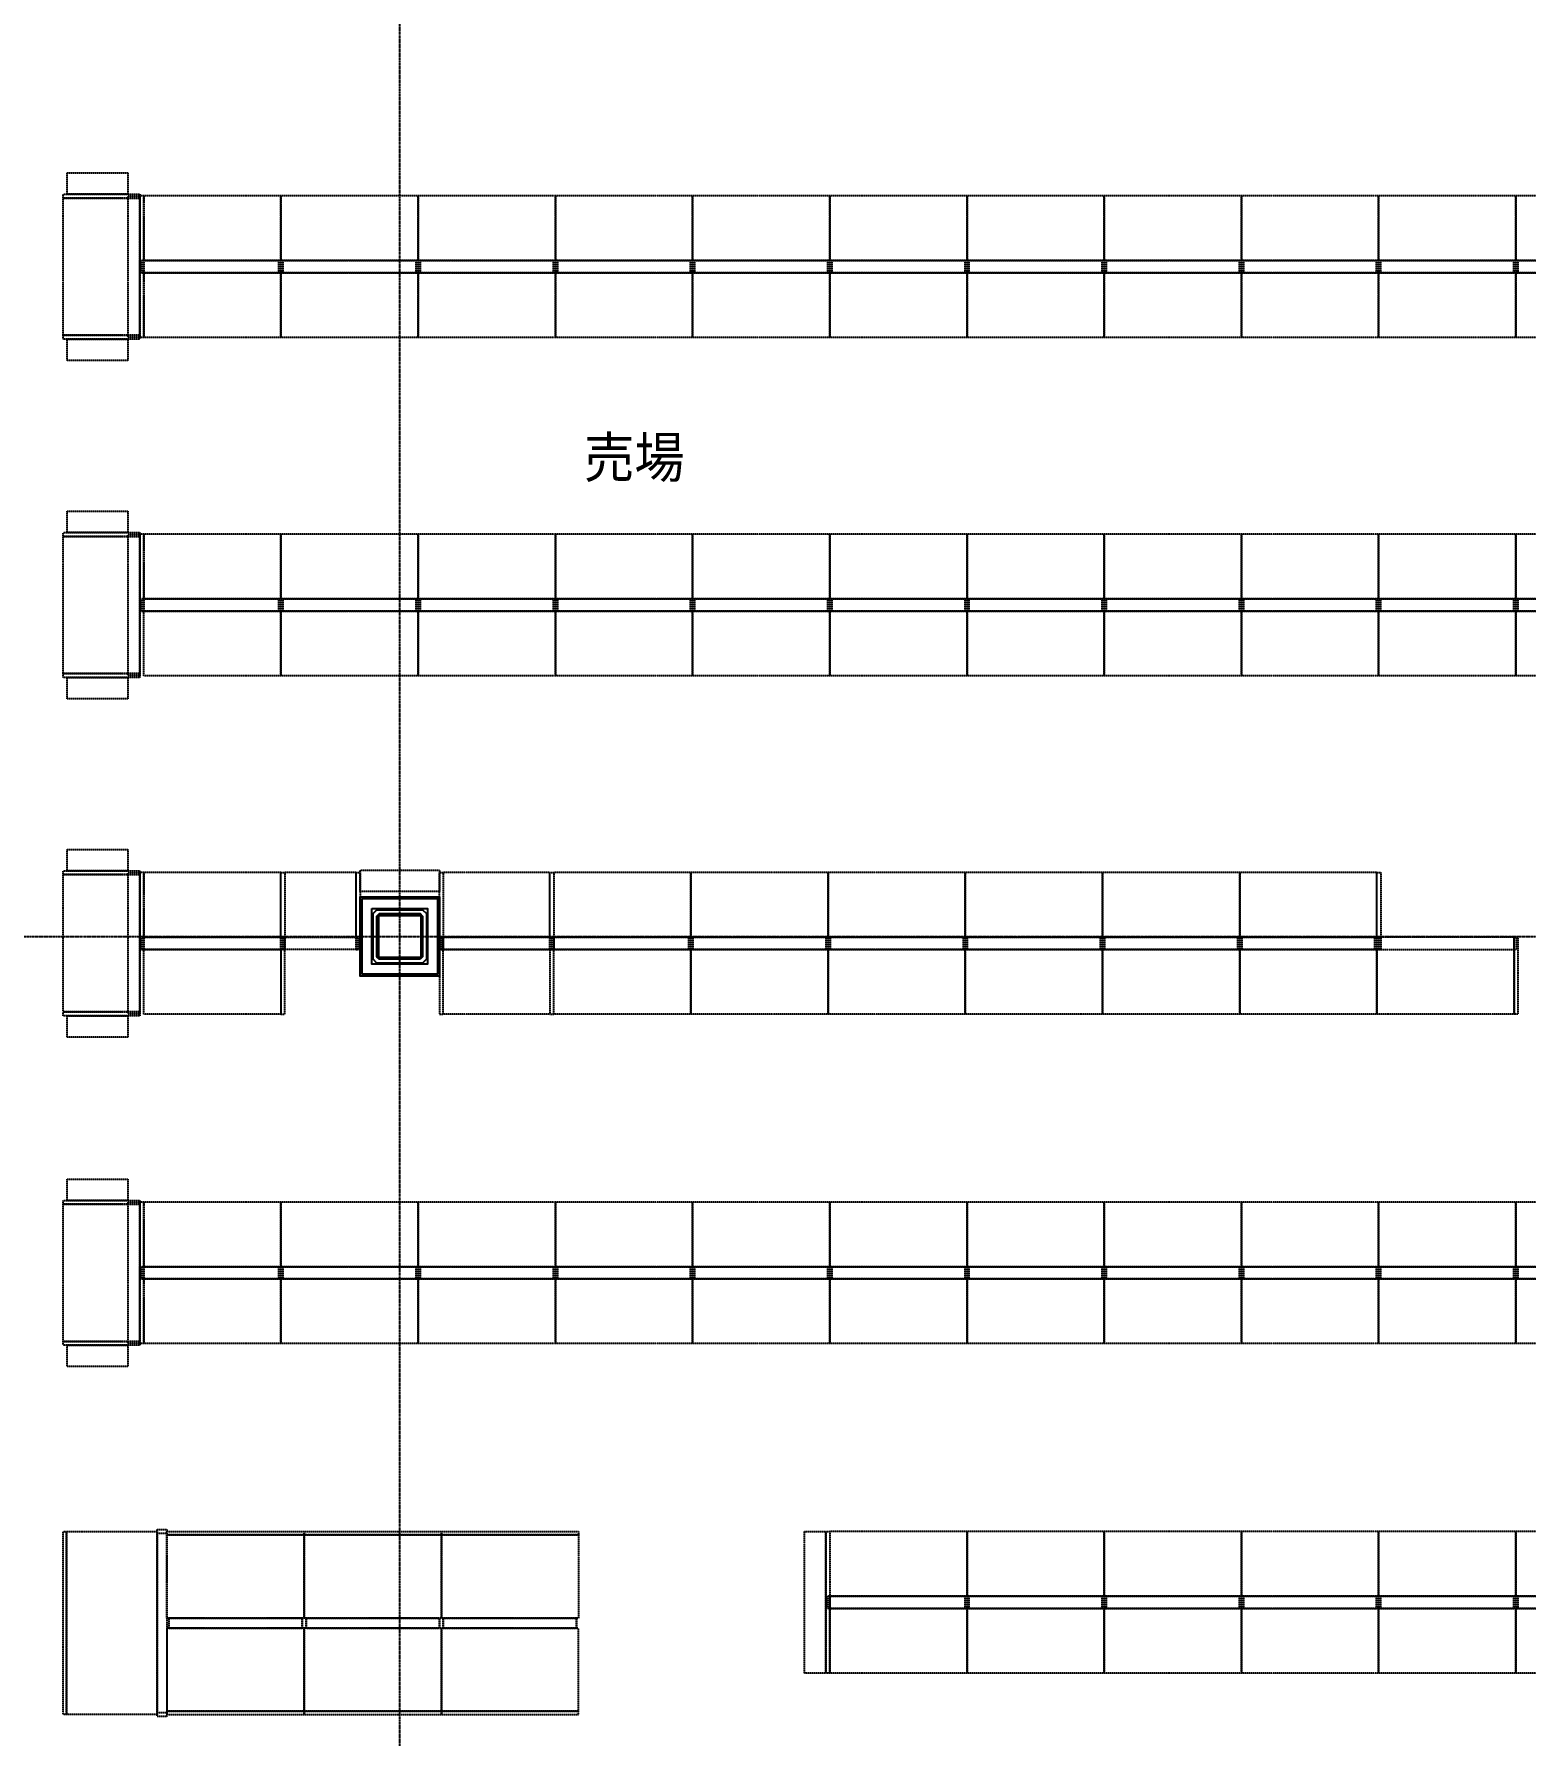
# Model space of a CAD drawing. Header units: millimetres. Extents: x 0 to 181737, y 0 to 59400.
# Drawn here: x 137601 to 147387, y 23582 to 34742 of the extents above; entities that cross this region are included whole.
import ezdxf
from ezdxf.enums import TextEntityAlignment as Align

# ---------------------------------------------------------------- set-up
doc = ezdxf.new("R2010")
doc.units = ezdxf.units.MM
doc.header["$LTSCALE"] = 0.2
for name, pattern in [('CENTER', [50.8, 31.75, -6.35, 6.35, -6.35]), ('HIDDEN', [9.525, 6.35, -3.175]), ('HIDDEN2', [0.1875, 0.125, -0.0625])]:
    doc.linetypes.add(name, pattern=pattern)
for name, color, linetype in [('A_室名', 8, 'Continuous'), ('A_建築', 8, 'Continuous'), ('A_建築（下図）', 8, 'Continuous'), ('A_建築（軽鉄下地）', 8, 'Continuous'), ('冷設', 8, 'HIDDEN')]:
    doc.layers.add(name, color=color, linetype=linetype)
doc.layers.add('A_通芯', color=8, linetype='CENTER', plot=False)
doc.styles.get("Standard").update_dxf_attribs({"font": 'simplex.shx', "width": 0.8, "bigfont": 'extfont2.shx'})

msp = doc.modelspace()

# ---------------------------------------------------------------- linework, layer by layer
at = {"layer": 'A_建築'}
for points in [[(139740, 29085), (140260, 29085), (140260, 28565), (139740, 28565)], [(139752.5, 29072.5), (140247.5, 29072.5), (140247.5, 28577.5), (139752.5, 28577.5)]]:
    msp.add_lwpolyline(points, close=True, dxfattribs=at)
at = {"layer": 'A_建築（下図）', "color": 8, "flags": 128}
msp.add_lwpolyline([(139850, 29000), (140150, 29000), (140175, 28975), (140175, 28675), (140150, 28650), (139850, 28650), (139825, 28675), (139825, 28975), (139850, 29000)], close=True, dxfattribs=at)
at = {"layer": 'A_建築（下図）', "color": 8, "linetype": 'Continuous', "flags": 128}
for points in [[(140133, 28675), (139867, 28675), (139850, 28692), (139850, 28958), (139867, 28975), (140133, 28975), (140150, 28958), (140150, 28692), (140133, 28675)], [(140133, 28687), (139867, 28687), (139862, 28692), (139862, 28958), (139867, 28963), (140133, 28963), (140138, 28958), (140138, 28692), (140133, 28687)]]:
    msp.add_lwpolyline(points, close=True, dxfattribs=at)
at = {"layer": 'A_建築（軽鉄下地）'}
msp.add_lwpolyline([(139817.5, 29007.5), (140182.5, 29007.5), (140182.5, 28642.5), (139817.5, 28642.5)], close=True, dxfattribs=at)
at = {"layer": 'A_通芯', "color": 8}
for points in [[(140000, 14565.35), (140000, 46450.31)], [(106118.42, 28825), (161724.97, 28825)]]:
    msp.add_lwpolyline(points, dxfattribs=at)
at = {"layer": '冷設', "color": 8, "linetype": 'HIDDEN2', "ltscale": 50}
for points in [[(137817.48, 33831.67), (138217.48, 33831.67), (138217.48, 33691.67), (137817.48, 33691.67)], [(137791.95, 33691.67), (138295.95, 33691.67), (138295.95, 33666.67), (137791.95, 33666.67)], [(137791.95, 33666.67), (138295.95, 33666.67), (138295.95, 32766.67), (137791.95, 32766.67)], [(138295.95, 33679.17), (138215.95, 33679.17), (138215.95, 32753.67), (138295.95, 32753.67)], [(138320.95, 33680.67), (138295.95, 33680.67), (138295.95, 33176.67), (138320.95, 33176.67)], [(139220.95, 33680.67), (138320.95, 33680.67), (138320.95, 33256.67), (139220.95, 33256.67)], [(140120.95, 33680.67), (139220.95, 33680.67), (139220.95, 33256.67), (140120.95, 33256.67)], [(141020.95, 33680.67), (140120.95, 33680.67), (140120.95, 33256.67), (141020.95, 33256.67)], [(141920.95, 33680.67), (141020.95, 33680.67), (141020.95, 33256.67), (141920.95, 33256.67)], [(142820.95, 33680.67), (141920.95, 33680.67), (141920.95, 33256.67), (142820.95, 33256.67)], [(143720.95, 33680.67), (142820.95, 33680.67), (142820.95, 33256.67), (143720.95, 33256.67)], [(144620.95, 33680.67), (143720.95, 33680.67), (143720.95, 33256.67), (144620.95, 33256.67)], [(145520.95, 33680.67), (144620.95, 33680.67), (144620.95, 33256.67), (145520.95, 33256.67)], [(146420.95, 33680.67), (145520.95, 33680.67), (145520.95, 33256.67), (146420.95, 33256.67)], [(147320.95, 33680.67), (146420.95, 33680.67), (146420.95, 33256.67), (147320.95, 33256.67)], [(148220.95, 33680.67), (147320.95, 33680.67), (147320.95, 33256.67), (148220.95, 33256.67)], [(138320.95, 32752.67), (138295.95, 32752.67), (138295.95, 33256.67), (138320.95, 33256.67)], [(138320.95, 33176.67), (138307.95, 33176.67), (138307.95, 33256.67), (138320.95, 33256.67)], [(138320.95, 33256.67), (138307.95, 33256.67), (138307.95, 33176.67), (138320.95, 33176.67)], [(139220.95, 33256.67), (138320.95, 33256.67), (138320.95, 33176.67), (139220.95, 33176.67)], [(139220.95, 33176.67), (138320.95, 33176.67), (138320.95, 33256.67), (139220.95, 33256.67)], [(139220.95, 32752.67), (138320.95, 32752.67), (138320.95, 33176.67), (139220.95, 33176.67)], [(139220.95, 33176.67), (139207.95, 33176.67), (139207.95, 33256.67), (139220.95, 33256.67)], [(139220.95, 33256.67), (139207.95, 33256.67), (139207.95, 33176.67), (139220.95, 33176.67)], [(139220.95, 33176.67), (139233.95, 33176.67), (139233.95, 33256.67), (139220.95, 33256.67)], [(139220.95, 33256.67), (139233.95, 33256.67), (139233.95, 33176.67), (139220.95, 33176.67)], [(140120.95, 33256.67), (139220.95, 33256.67), (139220.95, 33176.67), (140120.95, 33176.67)], [(140120.95, 33176.67), (139220.95, 33176.67), (139220.95, 33256.67), (140120.95, 33256.67)], [(140120.95, 32752.67), (139220.95, 32752.67), (139220.95, 33176.67), (140120.95, 33176.67)], [(140120.95, 33176.67), (140107.95, 33176.67), (140107.95, 33256.67), (140120.95, 33256.67)], [(140120.95, 33256.67), (140107.95, 33256.67), (140107.95, 33176.67), (140120.95, 33176.67)], [(141020.95, 33256.67), (140120.95, 33256.67), (140120.95, 33176.67), (141020.95, 33176.67)], [(140133.95, 33176.67), (140120.95, 33176.67), (140120.95, 33256.67), (140133.95, 33256.67)], [(141020.95, 33176.67), (140120.95, 33176.67), (140120.95, 33256.67), (141020.95, 33256.67)], [(140133.95, 33256.67), (140120.95, 33256.67), (140120.95, 33176.67), (140133.95, 33176.67)], [(141020.95, 32752.67), (140120.95, 32752.67), (140120.95, 33176.67), (141020.95, 33176.67)], [(141020.95, 33176.67), (141007.95, 33176.67), (141007.95, 33256.67), (141020.95, 33256.67)], [(141020.95, 33256.67), (141007.95, 33256.67), (141007.95, 33176.67), (141020.95, 33176.67)], [(141920.95, 33256.67), (141020.95, 33256.67), (141020.95, 33176.67), (141920.95, 33176.67)], [(141033.95, 33176.67), (141020.95, 33176.67), (141020.95, 33256.67), (141033.95, 33256.67)], [(141920.95, 33176.67), (141020.95, 33176.67), (141020.95, 33256.67), (141920.95, 33256.67)], [(141033.95, 33256.67), (141020.95, 33256.67), (141020.95, 33176.67), (141033.95, 33176.67)], [(141920.95, 32752.67), (141020.95, 32752.67), (141020.95, 33176.67), (141920.95, 33176.67)], [(141920.95, 33176.67), (141907.95, 33176.67), (141907.95, 33256.67), (141920.95, 33256.67)], [(141920.95, 33256.67), (141907.95, 33256.67), (141907.95, 33176.67), (141920.95, 33176.67)], [(141933.95, 33176.67), (141920.95, 33176.67), (141920.95, 33256.67), (141933.95, 33256.67)], [(141933.95, 33256.67), (141920.95, 33256.67), (141920.95, 33176.67), (141933.95, 33176.67)], [(142820.95, 33256.67), (141920.95, 33256.67), (141920.95, 33176.67), (142820.95, 33176.67)], [(142820.95, 33176.67), (141920.95, 33176.67), (141920.95, 33256.67), (142820.95, 33256.67)], [(142820.95, 32752.67), (141920.95, 32752.67), (141920.95, 33176.67), (142820.95, 33176.67)], [(142820.95, 33176.67), (142807.95, 33176.67), (142807.95, 33256.67), (142820.95, 33256.67)], [(142820.95, 33256.67), (142807.95, 33256.67), (142807.95, 33176.67), (142820.95, 33176.67)], [(143720.95, 33256.67), (142820.95, 33256.67), (142820.95, 33176.67), (143720.95, 33176.67)], [(142833.95, 33176.67), (142820.95, 33176.67), (142820.95, 33256.67), (142833.95, 33256.67)], [(143720.95, 33176.67), (142820.95, 33176.67), (142820.95, 33256.67), (143720.95, 33256.67)], [(142833.95, 33256.67), (142820.95, 33256.67), (142820.95, 33176.67), (142833.95, 33176.67)], [(143720.95, 32752.67), (142820.95, 32752.67), (142820.95, 33176.67), (143720.95, 33176.67)], [(143720.95, 33176.67), (143707.95, 33176.67), (143707.95, 33256.67), (143720.95, 33256.67)], [(143720.95, 33256.67), (143707.95, 33256.67), (143707.95, 33176.67), (143720.95, 33176.67)], [(144620.95, 33256.67), (143720.95, 33256.67), (143720.95, 33176.67), (144620.95, 33176.67)], [(143733.95, 33176.67), (143720.95, 33176.67), (143720.95, 33256.67), (143733.95, 33256.67)], [(144620.95, 33176.67), (143720.95, 33176.67), (143720.95, 33256.67), (144620.95, 33256.67)], [(143733.95, 33256.67), (143720.95, 33256.67), (143720.95, 33176.67), (143733.95, 33176.67)], [(144620.95, 32752.67), (143720.95, 32752.67), (143720.95, 33176.67), (144620.95, 33176.67)], [(144620.95, 33176.67), (144607.95, 33176.67), (144607.95, 33256.67), (144620.95, 33256.67)], [(144620.95, 33256.67), (144607.95, 33256.67), (144607.95, 33176.67), (144620.95, 33176.67)], [(144633.95, 33176.67), (144620.95, 33176.67), (144620.95, 33256.67), (144633.95, 33256.67)], [(144633.95, 33256.67), (144620.95, 33256.67), (144620.95, 33176.67), (144633.95, 33176.67)], [(145520.95, 33256.67), (144620.95, 33256.67), (144620.95, 33176.67), (145520.95, 33176.67)], [(145520.95, 33176.67), (144620.95, 33176.67), (144620.95, 33256.67), (145520.95, 33256.67)], [(145520.95, 32752.67), (144620.95, 32752.67), (144620.95, 33176.67), (145520.95, 33176.67)], [(145520.95, 33176.67), (145507.95, 33176.67), (145507.95, 33256.67), (145520.95, 33256.67)], [(145520.95, 33256.67), (145507.95, 33256.67), (145507.95, 33176.67), (145520.95, 33176.67)], [(146420.95, 33256.67), (145520.95, 33256.67), (145520.95, 33176.67), (146420.95, 33176.67)], [(145533.95, 33176.67), (145520.95, 33176.67), (145520.95, 33256.67), (145533.95, 33256.67)], [(146420.95, 33176.67), (145520.95, 33176.67), (145520.95, 33256.67), (146420.95, 33256.67)], [(145533.95, 33256.67), (145520.95, 33256.67), (145520.95, 33176.67), (145533.95, 33176.67)], [(146420.95, 32752.67), (145520.95, 32752.67), (145520.95, 33176.67), (146420.95, 33176.67)], [(146420.95, 33176.67), (146407.95, 33176.67), (146407.95, 33256.67), (146420.95, 33256.67)], [(146420.95, 33256.67), (146407.95, 33256.67), (146407.95, 33176.67), (146420.95, 33176.67)], [(147320.95, 33256.67), (146420.95, 33256.67), (146420.95, 33176.67), (147320.95, 33176.67)], [(146433.95, 33176.67), (146420.95, 33176.67), (146420.95, 33256.67), (146433.95, 33256.67)], [(147320.95, 33176.67), (146420.95, 33176.67), (146420.95, 33256.67), (147320.95, 33256.67)], [(146433.95, 33256.67), (146420.95, 33256.67), (146420.95, 33176.67), (146433.95, 33176.67)], [(147320.95, 32752.67), (146420.95, 32752.67), (146420.95, 33176.67), (147320.95, 33176.67)], [(147320.95, 33176.67), (147307.95, 33176.67), (147307.95, 33256.67), (147320.95, 33256.67)], [(147320.95, 33256.67), (147307.95, 33256.67), (147307.95, 33176.67), (147320.95, 33176.67)], [(147333.95, 33176.67), (147320.95, 33176.67), (147320.95, 33256.67), (147333.95, 33256.67)], [(147333.95, 33256.67), (147320.95, 33256.67), (147320.95, 33176.67), (147333.95, 33176.67)], [(148220.95, 33256.67), (147320.95, 33256.67), (147320.95, 33176.67), (148220.95, 33176.67)], [(148220.95, 33176.67), (147320.95, 33176.67), (147320.95, 33256.67), (148220.95, 33256.67)], [(148220.95, 32752.67), (147320.95, 32752.67), (147320.95, 33176.67), (148220.95, 33176.67)], [(138295.95, 32741.67), (137791.95, 32741.67), (137791.95, 32766.67), (138295.95, 32766.67)], [(137817.48, 32741.67), (138217.48, 32741.67), (138217.48, 32601.67), (137817.48, 32601.67)], [(137817.48, 31613.34), (138217.48, 31613.34), (138217.48, 31473.34), (137817.48, 31473.34)], [(137791.95, 31473.34), (138295.95, 31473.34), (138295.95, 31448.34), (137791.95, 31448.34)], [(137791.95, 31448.34), (138295.95, 31448.34), (138295.95, 30548.34), (137791.95, 30548.34)], [(138295.95, 31460.84), (138215.95, 31460.84), (138215.95, 30535.34), (138295.95, 30535.34)], [(138320.95, 31462.34), (138295.95, 31462.34), (138295.95, 30958.34), (138320.95, 30958.34)], [(139220.95, 31462.34), (138320.95, 31462.34), (138320.95, 31038.34), (139220.95, 31038.34)], [(140120.95, 31462.34), (139220.95, 31462.34), (139220.95, 31038.34), (140120.95, 31038.34)], [(141020.95, 31462.34), (140120.95, 31462.34), (140120.95, 31038.34), (141020.95, 31038.34)], [(141920.95, 31462.34), (141020.95, 31462.34), (141020.95, 31038.34), (141920.95, 31038.34)], [(142820.95, 31462.34), (141920.95, 31462.34), (141920.95, 31038.34), (142820.95, 31038.34)], [(143720.95, 31462.34), (142820.95, 31462.34), (142820.95, 31038.34), (143720.95, 31038.34)], [(144620.95, 31462.34), (143720.95, 31462.34), (143720.95, 31038.34), (144620.95, 31038.34)], [(145520.95, 31462.34), (144620.95, 31462.34), (144620.95, 31038.34), (145520.95, 31038.34)], [(146420.95, 31462.34), (145520.95, 31462.34), (145520.95, 31038.34), (146420.95, 31038.34)], [(147320.95, 31462.34), (146420.95, 31462.34), (146420.95, 31038.34), (147320.95, 31038.34)], [(148220.95, 31462.34), (147320.95, 31462.34), (147320.95, 31038.34), (148220.95, 31038.34)], [(138320.95, 30958.34), (138307.95, 30958.34), (138307.95, 31038.34), (138320.95, 31038.34)], [(138320.95, 31038.34), (138307.95, 31038.34), (138307.95, 30958.34), (138320.95, 30958.34)], [(139220.95, 31038.34), (138320.95, 31038.34), (138320.95, 30958.34), (139220.95, 30958.34)], [(139220.95, 30958.34), (138320.95, 30958.34), (138320.95, 31038.34), (139220.95, 31038.34)], [(139220.95, 30958.34), (139207.95, 30958.34), (139207.95, 31038.34), (139220.95, 31038.34)], [(139220.95, 31038.34), (139207.95, 31038.34), (139207.95, 30958.34), (139220.95, 30958.34)], [(139220.95, 30958.34), (139233.95, 30958.34), (139233.95, 31038.34), (139220.95, 31038.34)], [(139220.95, 31038.34), (139233.95, 31038.34), (139233.95, 30958.34), (139220.95, 30958.34)], [(140120.95, 31038.34), (139220.95, 31038.34), (139220.95, 30958.34), (140120.95, 30958.34)], [(140120.95, 30958.34), (139220.95, 30958.34), (139220.95, 31038.34), (140120.95, 31038.34)], [(140120.95, 30958.34), (140107.95, 30958.34), (140107.95, 31038.34), (140120.95, 31038.34)], [(140120.95, 31038.34), (140107.95, 31038.34), (140107.95, 30958.34), (140120.95, 30958.34)], [(141020.95, 31038.34), (140120.95, 31038.34), (140120.95, 30958.34), (141020.95, 30958.34)], [(140133.95, 30958.34), (140120.95, 30958.34), (140120.95, 31038.34), (140133.95, 31038.34)], [(141020.95, 30958.34), (140120.95, 30958.34), (140120.95, 31038.34), (141020.95, 31038.34)], [(140133.95, 31038.34), (140120.95, 31038.34), (140120.95, 30958.34), (140133.95, 30958.34)], [(141020.95, 30958.34), (141007.95, 30958.34), (141007.95, 31038.34), (141020.95, 31038.34)], [(141020.95, 31038.34), (141007.95, 31038.34), (141007.95, 30958.34), (141020.95, 30958.34)], [(141920.95, 31038.34), (141020.95, 31038.34), (141020.95, 30958.34), (141920.95, 30958.34)], [(141033.95, 30958.34), (141020.95, 30958.34), (141020.95, 31038.34), (141033.95, 31038.34)], [(141920.95, 30958.34), (141020.95, 30958.34), (141020.95, 31038.34), (141920.95, 31038.34)], [(141033.95, 31038.34), (141020.95, 31038.34), (141020.95, 30958.34), (141033.95, 30958.34)], [(141920.95, 30958.34), (141907.95, 30958.34), (141907.95, 31038.34), (141920.95, 31038.34)], [(141920.95, 31038.34), (141907.95, 31038.34), (141907.95, 30958.34), (141920.95, 30958.34)], [(141933.95, 30958.34), (141920.95, 30958.34), (141920.95, 31038.34), (141933.95, 31038.34)], [(141933.95, 31038.34), (141920.95, 31038.34), (141920.95, 30958.34), (141933.95, 30958.34)], [(142820.95, 31038.34), (141920.95, 31038.34), (141920.95, 30958.34), (142820.95, 30958.34)], [(142820.95, 30958.34), (141920.95, 30958.34), (141920.95, 31038.34), (142820.95, 31038.34)], [(142820.95, 30958.34), (142807.95, 30958.34), (142807.95, 31038.34), (142820.95, 31038.34)], [(142820.95, 31038.34), (142807.95, 31038.34), (142807.95, 30958.34), (142820.95, 30958.34)], [(143720.95, 31038.34), (142820.95, 31038.34), (142820.95, 30958.34), (143720.95, 30958.34)], [(142833.95, 30958.34), (142820.95, 30958.34), (142820.95, 31038.34), (142833.95, 31038.34)], [(143720.95, 30958.34), (142820.95, 30958.34), (142820.95, 31038.34), (143720.95, 31038.34)], [(142833.95, 31038.34), (142820.95, 31038.34), (142820.95, 30958.34), (142833.95, 30958.34)], [(143720.95, 30958.34), (143707.95, 30958.34), (143707.95, 31038.34), (143720.95, 31038.34)], [(143720.95, 31038.34), (143707.95, 31038.34), (143707.95, 30958.34), (143720.95, 30958.34)], [(144620.95, 31038.34), (143720.95, 31038.34), (143720.95, 30958.34), (144620.95, 30958.34)], [(143733.95, 30958.34), (143720.95, 30958.34), (143720.95, 31038.34), (143733.95, 31038.34)], [(144620.95, 30958.34), (143720.95, 30958.34), (143720.95, 31038.34), (144620.95, 31038.34)], [(143733.95, 31038.34), (143720.95, 31038.34), (143720.95, 30958.34), (143733.95, 30958.34)], [(144620.95, 30958.34), (144607.95, 30958.34), (144607.95, 31038.34), (144620.95, 31038.34)], [(144620.95, 31038.34), (144607.95, 31038.34), (144607.95, 30958.34), (144620.95, 30958.34)], [(144633.95, 30958.34), (144620.95, 30958.34), (144620.95, 31038.34), (144633.95, 31038.34)], [(144633.95, 31038.34), (144620.95, 31038.34), (144620.95, 30958.34), (144633.95, 30958.34)], [(145520.95, 31038.34), (144620.95, 31038.34), (144620.95, 30958.34), (145520.95, 30958.34)], [(145520.95, 30958.34), (144620.95, 30958.34), (144620.95, 31038.34), (145520.95, 31038.34)], [(145520.95, 30958.34), (145507.95, 30958.34), (145507.95, 31038.34), (145520.95, 31038.34)], [(145520.95, 31038.34), (145507.95, 31038.34), (145507.95, 30958.34), (145520.95, 30958.34)], [(146420.95, 31038.34), (145520.95, 31038.34), (145520.95, 30958.34), (146420.95, 30958.34)], [(145533.95, 30958.34), (145520.95, 30958.34), (145520.95, 31038.34), (145533.95, 31038.34)], [(146420.95, 30958.34), (145520.95, 30958.34), (145520.95, 31038.34), (146420.95, 31038.34)], [(145533.95, 31038.34), (145520.95, 31038.34), (145520.95, 30958.34), (145533.95, 30958.34)], [(146420.95, 30958.34), (146407.95, 30958.34), (146407.95, 31038.34), (146420.95, 31038.34)], [(146420.95, 31038.34), (146407.95, 31038.34), (146407.95, 30958.34), (146420.95, 30958.34)], [(147320.95, 31038.34), (146420.95, 31038.34), (146420.95, 30958.34), (147320.95, 30958.34)], [(146433.95, 30958.34), (146420.95, 30958.34), (146420.95, 31038.34), (146433.95, 31038.34)], [(147320.95, 30958.34), (146420.95, 30958.34), (146420.95, 31038.34), (147320.95, 31038.34)], [(146433.95, 31038.34), (146420.95, 31038.34), (146420.95, 30958.34), (146433.95, 30958.34)], [(147320.95, 30958.34), (147307.95, 30958.34), (147307.95, 31038.34), (147320.95, 31038.34)], [(147320.95, 31038.34), (147307.95, 31038.34), (147307.95, 30958.34), (147320.95, 30958.34)], [(147333.95, 30958.34), (147320.95, 30958.34), (147320.95, 31038.34), (147333.95, 31038.34)], [(147333.95, 31038.34), (147320.95, 31038.34), (147320.95, 30958.34), (147333.95, 30958.34)], [(148220.95, 31038.34), (147320.95, 31038.34), (147320.95, 30958.34), (148220.95, 30958.34)], [(148220.95, 30958.34), (147320.95, 30958.34), (147320.95, 31038.34), (148220.95, 31038.34)], [(139220.95, 30534.34), (138320.95, 30534.34), (138320.95, 30958.34), (139220.95, 30958.34)], [(140120.95, 30534.34), (139220.95, 30534.34), (139220.95, 30958.34), (140120.95, 30958.34)], [(141020.95, 30534.34), (140120.95, 30534.34), (140120.95, 30958.34), (141020.95, 30958.34)], [(141920.95, 30534.34), (141020.95, 30534.34), (141020.95, 30958.34), (141920.95, 30958.34)], [(142820.95, 30534.34), (141920.95, 30534.34), (141920.95, 30958.34), (142820.95, 30958.34)], [(143720.95, 30534.34), (142820.95, 30534.34), (142820.95, 30958.34), (143720.95, 30958.34)], [(144620.95, 30534.34), (143720.95, 30534.34), (143720.95, 30958.34), (144620.95, 30958.34)], [(145520.95, 30534.34), (144620.95, 30534.34), (144620.95, 30958.34), (145520.95, 30958.34)], [(146420.95, 30534.34), (145520.95, 30534.34), (145520.95, 30958.34), (146420.95, 30958.34)], [(147320.95, 30534.34), (146420.95, 30534.34), (146420.95, 30958.34), (147320.95, 30958.34)], [(148220.95, 30534.34), (147320.95, 30534.34), (147320.95, 30958.34), (148220.95, 30958.34)], [(138295.95, 30523.34), (137791.95, 30523.34), (137791.95, 30548.34), (138295.95, 30548.34)], [(137817.48, 30523.34), (138217.48, 30523.34), (138217.48, 30383.34), (137817.48, 30383.34)], [(137817.48, 29395), (138217.48, 29395), (138217.48, 29255), (137817.48, 29255)], [(137791.95, 29255), (138295.95, 29255), (138295.95, 29230), (137791.95, 29230)], [(138295.95, 29242.5), (138215.95, 29242.5), (138215.95, 28317), (138295.95, 28317)], [(138320.95, 29244), (138295.95, 29244), (138295.95, 28740), (138320.95, 28740)], [(139220.95, 29244), (138320.95, 29244), (138320.95, 28820), (139220.95, 28820)], [(139220.95, 29244), (139245.95, 29244), (139245.95, 28740), (139220.95, 28740)], [(139714.98, 29244), (139245.95, 29244), (139245.95, 28820), (139714.98, 28820)], [(139714.98, 29244), (139739.98, 29244), (139739.98, 28740), (139714.98, 28740)], [(139739.98, 29259.99), (140259.97, 29259.99), (140259.97, 29119.99), (139739.98, 29119.99)], [(140259.97, 29244), (140284.97, 29244), (140284.97, 28740), (140259.97, 28740)], [(140984.97, 29244), (140284.97, 29244), (140284.97, 28820), (140984.97, 28820)], [(140984.97, 29244), (141009.97, 29244), (141009.97, 28740), (140984.97, 28740)], [(141909.97, 29244), (141009.97, 29244), (141009.97, 28820), (141909.97, 28820)], [(142809.97, 29244), (141909.97, 29244), (141909.97, 28820), (142809.97, 28820)], [(143709.97, 29244), (142809.97, 29244), (142809.97, 28820), (143709.97, 28820)], [(144609.97, 29244), (143709.97, 29244), (143709.97, 28820), (144609.97, 28820)], [(145509.97, 29244), (144609.97, 29244), (144609.97, 28820), (145509.97, 28820)], [(146409.97, 29244), (145509.97, 29244), (145509.97, 28820), (146409.97, 28820)], [(146409.97, 29244), (146434.97, 29244), (146434.97, 28740), (146409.97, 28740)], [(137791.95, 29230), (138295.95, 29230), (138295.95, 28330), (137791.95, 28330)], [(138320.95, 28740), (138307.95, 28740), (138307.95, 28820), (138320.95, 28820)], [(138320.95, 28820), (138307.95, 28820), (138307.95, 28740), (138320.95, 28740)], [(139220.95, 28820), (138320.95, 28820), (138320.95, 28740), (139220.95, 28740)], [(139220.95, 28740), (138320.95, 28740), (138320.95, 28820), (139220.95, 28820)], [(139245.95, 28820), (139220.95, 28820), (139220.95, 28316), (139245.95, 28316)], [(139233.95, 28740), (139220.95, 28740), (139220.95, 28820), (139233.95, 28820)], [(139233.95, 28820), (139220.95, 28820), (139220.95, 28740), (139233.95, 28740)], [(139245.95, 28820), (139232.95, 28820), (139232.95, 28740), (139245.95, 28740)], [(139714.98, 28740), (139245.95, 28740), (139245.95, 28820), (139714.98, 28820)], [(139727.98, 28820), (139714.98, 28820), (139714.98, 28740), (139727.98, 28740)], [(140259.97, 28316), (140284.97, 28316), (140284.97, 28820), (140259.97, 28820)], [(140284.97, 28820), (140271.97, 28820), (140271.97, 28740), (140284.97, 28740)], [(140284.97, 28740), (140271.97, 28740), (140271.97, 28820), (140284.97, 28820)], [(140984.97, 28740), (140284.97, 28740), (140284.97, 28820), (140984.97, 28820)], [(140984.97, 28820), (140284.97, 28820), (140284.97, 28740), (140984.97, 28740)], [(140997.97, 28820), (140984.97, 28820), (140984.97, 28740), (140997.97, 28740)], [(140997.97, 28740), (140984.97, 28740), (140984.97, 28820), (140997.97, 28820)], [(141009.97, 28820), (140996.97, 28820), (140996.97, 28740), (141009.97, 28740)], [(141009.97, 28740), (140996.97, 28740), (140996.97, 28820), (141009.97, 28820)], [(141909.97, 28740), (141009.97, 28740), (141009.97, 28820), (141909.97, 28820)], [(141909.97, 28820), (141009.97, 28820), (141009.97, 28740), (141909.97, 28740)], [(141909.97, 28820), (141896.97, 28820), (141896.97, 28740), (141909.97, 28740)], [(141909.97, 28740), (141896.97, 28740), (141896.97, 28820), (141909.97, 28820)], [(142809.97, 28740), (141909.97, 28740), (141909.97, 28820), (142809.97, 28820)], [(141922.97, 28820), (141909.97, 28820), (141909.97, 28740), (141922.97, 28740)], [(142809.97, 28820), (141909.97, 28820), (141909.97, 28740), (142809.97, 28740)], [(141922.97, 28740), (141909.97, 28740), (141909.97, 28820), (141922.97, 28820)], [(142809.97, 28820), (142796.97, 28820), (142796.97, 28740), (142809.97, 28740)], [(142809.97, 28740), (142796.97, 28740), (142796.97, 28820), (142809.97, 28820)], [(143709.97, 28740), (142809.97, 28740), (142809.97, 28820), (143709.97, 28820)], [(142822.97, 28820), (142809.97, 28820), (142809.97, 28740), (142822.97, 28740)], [(143709.97, 28820), (142809.97, 28820), (142809.97, 28740), (143709.97, 28740)], [(142822.97, 28740), (142809.97, 28740), (142809.97, 28820), (142822.97, 28820)], [(143709.97, 28820), (143696.97, 28820), (143696.97, 28740), (143709.97, 28740)], [(143709.97, 28740), (143696.97, 28740), (143696.97, 28820), (143709.97, 28820)], [(144609.97, 28740), (143709.97, 28740), (143709.97, 28820), (144609.97, 28820)], [(143722.97, 28820), (143709.97, 28820), (143709.97, 28740), (143722.97, 28740)], [(144609.97, 28820), (143709.97, 28820), (143709.97, 28740), (144609.97, 28740)], [(143722.97, 28740), (143709.97, 28740), (143709.97, 28820), (143722.97, 28820)], [(144609.97, 28820), (144596.97, 28820), (144596.97, 28740), (144609.97, 28740)], [(144609.97, 28740), (144596.97, 28740), (144596.97, 28820), (144609.97, 28820)], [(145509.97, 28740), (144609.97, 28740), (144609.97, 28820), (145509.97, 28820)], [(144622.97, 28820), (144609.97, 28820), (144609.97, 28740), (144622.97, 28740)], [(145509.97, 28820), (144609.97, 28820), (144609.97, 28740), (145509.97, 28740)], [(144622.97, 28740), (144609.97, 28740), (144609.97, 28820), (144622.97, 28820)], [(145509.97, 28820), (145496.97, 28820), (145496.97, 28740), (145509.97, 28740)], [(145509.97, 28740), (145496.97, 28740), (145496.97, 28820), (145509.97, 28820)], [(146409.97, 28740), (145509.97, 28740), (145509.97, 28820), (146409.97, 28820)], [(145522.97, 28820), (145509.97, 28820), (145509.97, 28740), (145522.97, 28740)], [(146409.97, 28820), (145509.97, 28820), (145509.97, 28740), (146409.97, 28740)], [(145522.97, 28740), (145509.97, 28740), (145509.97, 28820), (145522.97, 28820)], [(146409.97, 28740), (146396.97, 28740), (146396.97, 28820), (146409.97, 28820)], [(146422.97, 28820), (146409.97, 28820), (146409.97, 28740), (146422.97, 28740)], [(146422.97, 28740), (146409.97, 28740), (146409.97, 28820), (146422.97, 28820)], [(147309.97, 28820), (146409.97, 28820), (146409.97, 28740), (147309.97, 28740)], [(147322.97, 28740), (147309.97, 28740), (147309.97, 28820), (147322.97, 28820)], [(147309.97, 28820), (147334.97, 28820), (147334.97, 28316), (147309.97, 28316)], [(139220.95, 28316), (138320.95, 28316), (138320.95, 28740), (139220.95, 28740)], [(140984.97, 28316), (140284.97, 28316), (140284.97, 28740), (140984.97, 28740)], [(141009.97, 28740), (140984.97, 28740), (140984.97, 28316), (141009.97, 28316)], [(141909.97, 28316), (141009.97, 28316), (141009.97, 28740), (141909.97, 28740)], [(142809.97, 28316), (141909.97, 28316), (141909.97, 28740), (142809.97, 28740)], [(143709.97, 28316), (142809.97, 28316), (142809.97, 28740), (143709.97, 28740)], [(144609.97, 28316), (143709.97, 28316), (143709.97, 28740), (144609.97, 28740)], [(145509.97, 28316), (144609.97, 28316), (144609.97, 28740), (145509.97, 28740)], [(146409.97, 28316), (145509.97, 28316), (145509.97, 28740), (146409.97, 28740)], [(147309.97, 28316), (146409.97, 28316), (146409.97, 28740), (147309.97, 28740)], [(138295.95, 28305), (137791.95, 28305), (137791.95, 28330), (138295.95, 28330)], [(137817.48, 28305), (138217.48, 28305), (138217.48, 28165), (137817.48, 28165)], [(137817.48, 27234), (138217.48, 27234), (138217.48, 27094), (137817.48, 27094)], [(137791.95, 27094), (138295.95, 27094), (138295.95, 27069), (137791.95, 27069)], [(137791.95, 27069), (138295.95, 27069), (138295.95, 26169), (137791.95, 26169)], [(138295.95, 27081.5), (138215.95, 27081.5), (138215.95, 26156), (138295.95, 26156)], [(138320.95, 27083), (138295.95, 27083), (138295.95, 26579), (138320.95, 26579)], [(139220.95, 27083), (138320.95, 27083), (138320.95, 26659), (139220.95, 26659)], [(140120.95, 27083), (139220.95, 27083), (139220.95, 26659), (140120.95, 26659)], [(141020.95, 27083), (140120.95, 27083), (140120.95, 26659), (141020.95, 26659)], [(141920.95, 27083), (141020.95, 27083), (141020.95, 26659), (141920.95, 26659)], [(142820.95, 27083), (141920.95, 27083), (141920.95, 26659), (142820.95, 26659)], [(143720.95, 27083), (142820.95, 27083), (142820.95, 26659), (143720.95, 26659)], [(144620.95, 27083), (143720.95, 27083), (143720.95, 26659), (144620.95, 26659)], [(145520.95, 27083), (144620.95, 27083), (144620.95, 26659), (145520.95, 26659)], [(146420.95, 27083), (145520.95, 27083), (145520.95, 26659), (146420.95, 26659)], [(147320.95, 27083), (146420.95, 27083), (146420.95, 26659), (147320.95, 26659)], [(148220.95, 27083), (147320.95, 27083), (147320.95, 26659), (148220.95, 26659)], [(138320.95, 26155), (138295.95, 26155), (138295.95, 26659), (138320.95, 26659)], [(138320.95, 26579), (138307.95, 26579), (138307.95, 26659), (138320.95, 26659)], [(138320.95, 26659), (138307.95, 26659), (138307.95, 26579), (138320.95, 26579)], [(139220.95, 26659), (138320.95, 26659), (138320.95, 26579), (139220.95, 26579)], [(139220.95, 26579), (138320.95, 26579), (138320.95, 26659), (139220.95, 26659)], [(139220.95, 26155), (138320.95, 26155), (138320.95, 26579), (139220.95, 26579)], [(139220.95, 26579), (139207.95, 26579), (139207.95, 26659), (139220.95, 26659)], [(139220.95, 26659), (139207.95, 26659), (139207.95, 26579), (139220.95, 26579)], [(139220.95, 26579), (139233.95, 26579), (139233.95, 26659), (139220.95, 26659)], [(139220.95, 26659), (139233.95, 26659), (139233.95, 26579), (139220.95, 26579)], [(140120.95, 26659), (139220.95, 26659), (139220.95, 26579), (140120.95, 26579)], [(140120.95, 26579), (139220.95, 26579), (139220.95, 26659), (140120.95, 26659)], [(140120.95, 26155), (139220.95, 26155), (139220.95, 26579), (140120.95, 26579)], [(140120.95, 26579), (140107.95, 26579), (140107.95, 26659), (140120.95, 26659)], [(140120.95, 26659), (140107.95, 26659), (140107.95, 26579), (140120.95, 26579)], [(141020.95, 26659), (140120.95, 26659), (140120.95, 26579), (141020.95, 26579)], [(140133.95, 26579), (140120.95, 26579), (140120.95, 26659), (140133.95, 26659)], [(141020.95, 26579), (140120.95, 26579), (140120.95, 26659), (141020.95, 26659)], [(140133.95, 26659), (140120.95, 26659), (140120.95, 26579), (140133.95, 26579)], [(141020.95, 26155), (140120.95, 26155), (140120.95, 26579), (141020.95, 26579)], [(141020.95, 26579), (141007.95, 26579), (141007.95, 26659), (141020.95, 26659)], [(141020.95, 26659), (141007.95, 26659), (141007.95, 26579), (141020.95, 26579)], [(141920.95, 26659), (141020.95, 26659), (141020.95, 26579), (141920.95, 26579)], [(141033.95, 26579), (141020.95, 26579), (141020.95, 26659), (141033.95, 26659)], [(141920.95, 26579), (141020.95, 26579), (141020.95, 26659), (141920.95, 26659)], [(141033.95, 26659), (141020.95, 26659), (141020.95, 26579), (141033.95, 26579)], [(141920.95, 26155), (141020.95, 26155), (141020.95, 26579), (141920.95, 26579)], [(141920.95, 26579), (141907.95, 26579), (141907.95, 26659), (141920.95, 26659)], [(141920.95, 26659), (141907.95, 26659), (141907.95, 26579), (141920.95, 26579)], [(141933.95, 26579), (141920.95, 26579), (141920.95, 26659), (141933.95, 26659)], [(141933.95, 26659), (141920.95, 26659), (141920.95, 26579), (141933.95, 26579)], [(142820.95, 26659), (141920.95, 26659), (141920.95, 26579), (142820.95, 26579)], [(142820.95, 26579), (141920.95, 26579), (141920.95, 26659), (142820.95, 26659)], [(142820.95, 26155), (141920.95, 26155), (141920.95, 26579), (142820.95, 26579)], [(142820.95, 26579), (142807.95, 26579), (142807.95, 26659), (142820.95, 26659)], [(142820.95, 26659), (142807.95, 26659), (142807.95, 26579), (142820.95, 26579)], [(143720.95, 26659), (142820.95, 26659), (142820.95, 26579), (143720.95, 26579)], [(142833.95, 26579), (142820.95, 26579), (142820.95, 26659), (142833.95, 26659)], [(143720.95, 26579), (142820.95, 26579), (142820.95, 26659), (143720.95, 26659)], [(142833.95, 26659), (142820.95, 26659), (142820.95, 26579), (142833.95, 26579)], [(143720.95, 26155), (142820.95, 26155), (142820.95, 26579), (143720.95, 26579)], [(143720.95, 26579), (143707.95, 26579), (143707.95, 26659), (143720.95, 26659)], [(143720.95, 26659), (143707.95, 26659), (143707.95, 26579), (143720.95, 26579)], [(144620.95, 26659), (143720.95, 26659), (143720.95, 26579), (144620.95, 26579)], [(143733.95, 26579), (143720.95, 26579), (143720.95, 26659), (143733.95, 26659)], [(144620.95, 26579), (143720.95, 26579), (143720.95, 26659), (144620.95, 26659)], [(143733.95, 26659), (143720.95, 26659), (143720.95, 26579), (143733.95, 26579)], [(144620.95, 26155), (143720.95, 26155), (143720.95, 26579), (144620.95, 26579)], [(144620.95, 26579), (144607.95, 26579), (144607.95, 26659), (144620.95, 26659)], [(144620.95, 26659), (144607.95, 26659), (144607.95, 26579), (144620.95, 26579)], [(144633.95, 26579), (144620.95, 26579), (144620.95, 26659), (144633.95, 26659)], [(144633.95, 26659), (144620.95, 26659), (144620.95, 26579), (144633.95, 26579)], [(145520.95, 26659), (144620.95, 26659), (144620.95, 26579), (145520.95, 26579)], [(145520.95, 26579), (144620.95, 26579), (144620.95, 26659), (145520.95, 26659)], [(145520.95, 26155), (144620.95, 26155), (144620.95, 26579), (145520.95, 26579)], [(145520.95, 26579), (145507.95, 26579), (145507.95, 26659), (145520.95, 26659)], [(145520.95, 26659), (145507.95, 26659), (145507.95, 26579), (145520.95, 26579)], [(146420.95, 26659), (145520.95, 26659), (145520.95, 26579), (146420.95, 26579)], [(145533.95, 26579), (145520.95, 26579), (145520.95, 26659), (145533.95, 26659)], [(146420.95, 26579), (145520.95, 26579), (145520.95, 26659), (146420.95, 26659)], [(145533.95, 26659), (145520.95, 26659), (145520.95, 26579), (145533.95, 26579)], [(146420.95, 26155), (145520.95, 26155), (145520.95, 26579), (146420.95, 26579)], [(146420.95, 26579), (146407.95, 26579), (146407.95, 26659), (146420.95, 26659)], [(146420.95, 26659), (146407.95, 26659), (146407.95, 26579), (146420.95, 26579)], [(147320.95, 26659), (146420.95, 26659), (146420.95, 26579), (147320.95, 26579)], [(146433.95, 26579), (146420.95, 26579), (146420.95, 26659), (146433.95, 26659)], [(147320.95, 26579), (146420.95, 26579), (146420.95, 26659), (147320.95, 26659)], [(146433.95, 26659), (146420.95, 26659), (146420.95, 26579), (146433.95, 26579)], [(147320.95, 26155), (146420.95, 26155), (146420.95, 26579), (147320.95, 26579)], [(147320.95, 26579), (147307.95, 26579), (147307.95, 26659), (147320.95, 26659)], [(147320.95, 26659), (147307.95, 26659), (147307.95, 26579), (147320.95, 26579)], [(147333.95, 26579), (147320.95, 26579), (147320.95, 26659), (147333.95, 26659)], [(147333.95, 26659), (147320.95, 26659), (147320.95, 26579), (147333.95, 26579)], [(148220.95, 26659), (147320.95, 26659), (147320.95, 26579), (148220.95, 26579)], [(148220.95, 26579), (147320.95, 26579), (147320.95, 26659), (148220.95, 26659)], [(148220.95, 26155), (147320.95, 26155), (147320.95, 26579), (148220.95, 26579)], [(138295.95, 26144), (137791.95, 26144), (137791.95, 26169), (138295.95, 26169)], [(137817.48, 26144), (138217.48, 26144), (138217.48, 26004), (137817.48, 26004)], [(137791.95, 24922), (137813.95, 24922), (137813.95, 23722), (137791.95, 23722)], [(137813.95, 24922), (138407.95, 24922), (138407.95, 23722), (137813.95, 23722)], [(138407.95, 24935), (138472.95, 24935), (138472.95, 23709), (138407.95, 23709)], [(138407.95, 24935), (138472.95, 24935), (138472.95, 24909), (138407.95, 24909)], [(138472.95, 24922), (139372.95, 24922), (139372.95, 24900), (138472.95, 24900)], [(138472.95, 24900), (139372.95, 24900), (139372.95, 24354.5), (138472.95, 24354.5)], [(139372.95, 24922), (140272.95, 24922), (140272.95, 24900), (139372.95, 24900)], [(139372.95, 24900), (140272.95, 24900), (140272.95, 24354.5), (139372.95, 24354.5)], [(140272.95, 24922), (141172.95, 24922), (141172.95, 24900), (140272.95, 24900)], [(140272.95, 24900), (141172.95, 24900), (141172.95, 24354.5), (140272.95, 24354.5)], [(142795, 23994), (142655, 23994), (142655, 24922), (142795, 24922)], [(142795, 24922), (142820.95, 24922), (142820.95, 23994), (142795, 23994)], [(143720.95, 24922), (142820.95, 24922), (142820.95, 24498), (143720.95, 24498)], [(144620.95, 24922), (143720.95, 24922), (143720.95, 24498), (144620.95, 24498)], [(145520.95, 24922), (144620.95, 24922), (144620.95, 24498), (145520.95, 24498)], [(146420.95, 24922), (145520.95, 24922), (145520.95, 24498), (146420.95, 24498)], [(147320.95, 24922), (146420.95, 24922), (146420.95, 24498), (147320.95, 24498)], [(148220.95, 24922), (147320.95, 24922), (147320.95, 24498), (148220.95, 24498)], [(142820.95, 24418), (142807.95, 24418), (142807.95, 24498), (142820.95, 24498)], [(142820.95, 24498), (142807.95, 24498), (142807.95, 24418), (142820.95, 24418)], [(143720.95, 24498), (142820.95, 24498), (142820.95, 24418), (143720.95, 24418)], [(143720.95, 24418), (142820.95, 24418), (142820.95, 24498), (143720.95, 24498)], [(143720.95, 24418), (143707.95, 24418), (143707.95, 24498), (143720.95, 24498)], [(143720.95, 24498), (143707.95, 24498), (143707.95, 24418), (143720.95, 24418)], [(144620.95, 24498), (143720.95, 24498), (143720.95, 24418), (144620.95, 24418)], [(143733.95, 24418), (143720.95, 24418), (143720.95, 24498), (143733.95, 24498)], [(144620.95, 24418), (143720.95, 24418), (143720.95, 24498), (144620.95, 24498)], [(143733.95, 24498), (143720.95, 24498), (143720.95, 24418), (143733.95, 24418)], [(144620.95, 24418), (144607.95, 24418), (144607.95, 24498), (144620.95, 24498)], [(144620.95, 24498), (144607.95, 24498), (144607.95, 24418), (144620.95, 24418)], [(144633.95, 24418), (144620.95, 24418), (144620.95, 24498), (144633.95, 24498)], [(144633.95, 24498), (144620.95, 24498), (144620.95, 24418), (144633.95, 24418)], [(145520.95, 24498), (144620.95, 24498), (144620.95, 24418), (145520.95, 24418)], [(145520.95, 24418), (144620.95, 24418), (144620.95, 24498), (145520.95, 24498)], [(145520.95, 24418), (145507.95, 24418), (145507.95, 24498), (145520.95, 24498)], [(145520.95, 24498), (145507.95, 24498), (145507.95, 24418), (145520.95, 24418)], [(146420.95, 24498), (145520.95, 24498), (145520.95, 24418), (146420.95, 24418)], [(145533.95, 24418), (145520.95, 24418), (145520.95, 24498), (145533.95, 24498)], [(146420.95, 24418), (145520.95, 24418), (145520.95, 24498), (146420.95, 24498)], [(145533.95, 24498), (145520.95, 24498), (145520.95, 24418), (145533.95, 24418)], [(146420.95, 24418), (146407.95, 24418), (146407.95, 24498), (146420.95, 24498)], [(146420.95, 24498), (146407.95, 24498), (146407.95, 24418), (146420.95, 24418)], [(147320.95, 24498), (146420.95, 24498), (146420.95, 24418), (147320.95, 24418)], [(146433.95, 24418), (146420.95, 24418), (146420.95, 24498), (146433.95, 24498)], [(147320.95, 24418), (146420.95, 24418), (146420.95, 24498), (147320.95, 24498)], [(146433.95, 24498), (146420.95, 24498), (146420.95, 24418), (146433.95, 24418)], [(147320.95, 24418), (147307.95, 24418), (147307.95, 24498), (147320.95, 24498)], [(147320.95, 24498), (147307.95, 24498), (147307.95, 24418), (147320.95, 24418)], [(147333.95, 24418), (147320.95, 24418), (147320.95, 24498), (147333.95, 24498)], [(147333.95, 24498), (147320.95, 24498), (147320.95, 24418), (147333.95, 24418)], [(148220.95, 24498), (147320.95, 24498), (147320.95, 24418), (148220.95, 24418)], [(148220.95, 24418), (147320.95, 24418), (147320.95, 24498), (148220.95, 24498)], [(138485.95, 24354.5), (139359.95, 24354.5), (139359.95, 24289.5), (138485.95, 24289.5)], [(138485.95, 24289.5), (139359.95, 24289.5), (139359.95, 24354.5), (138485.95, 24354.5)], [(139385.95, 24354.5), (140259.95, 24354.5), (140259.95, 24289.5), (139385.95, 24289.5)], [(139385.95, 24289.5), (140259.95, 24289.5), (140259.95, 24354.5), (139385.95, 24354.5)], [(140285.95, 24354.5), (141159.95, 24354.5), (141159.95, 24289.5), (140285.95, 24289.5)], [(140285.95, 24289.5), (141159.95, 24289.5), (141159.95, 24354.5), (140285.95, 24354.5)], [(143720.95, 23994), (142820.95, 23994), (142820.95, 24418), (143720.95, 24418)], [(144620.95, 23994), (143720.95, 23994), (143720.95, 24418), (144620.95, 24418)], [(145520.95, 23994), (144620.95, 23994), (144620.95, 24418), (145520.95, 24418)], [(146420.95, 23994), (145520.95, 23994), (145520.95, 24418), (146420.95, 24418)], [(147320.95, 23994), (146420.95, 23994), (146420.95, 24418), (147320.95, 24418)], [(148220.95, 23994), (147320.95, 23994), (147320.95, 24418), (148220.95, 24418)], [(138472.95, 23744), (139372.95, 23744), (139372.95, 24289.5), (138472.95, 24289.5)], [(139372.95, 23744), (140272.95, 23744), (140272.95, 24289.5), (139372.95, 24289.5)], [(140272.95, 23744), (141172.95, 23744), (141172.95, 24289.5), (140272.95, 24289.5)], [(138407.95, 23735), (138472.95, 23735), (138472.95, 23709), (138407.95, 23709)], [(138472.95, 23722), (139372.95, 23722), (139372.95, 23744), (138472.95, 23744)], [(139372.95, 23722), (140272.95, 23722), (140272.95, 23744), (139372.95, 23744)], [(140272.95, 23722), (141172.95, 23722), (141172.95, 23744), (140272.95, 23744)]]:
    msp.add_lwpolyline(points, close=True, dxfattribs=at)

# ---------------------------------------------------------------- texts
at = {"layer": 'A_室名'}
msp.add_text('売場', height=300, dxfattribs=at).set_placement((141208.92, 32105.27), align=Align.TOP_LEFT)

doc.saveas('drawing.dxf')
